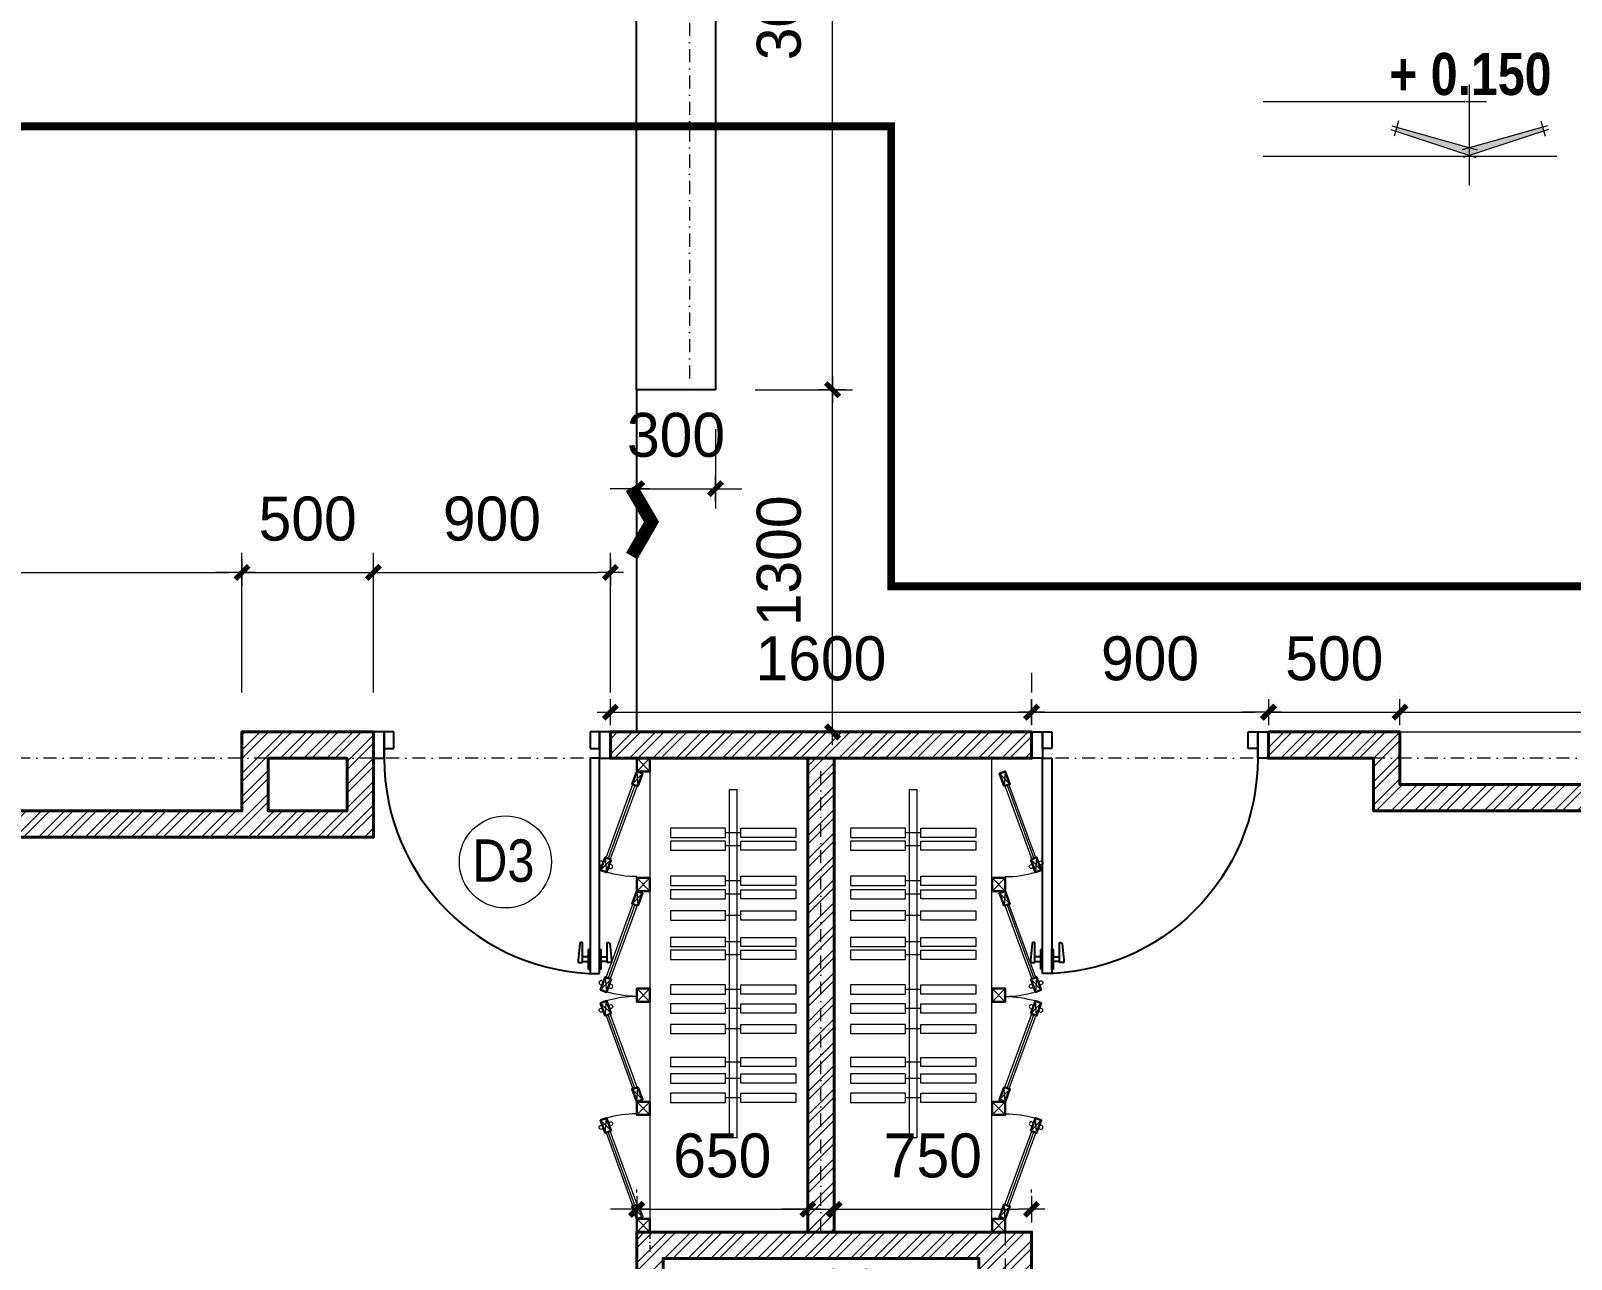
# Model space of a CAD drawing. Header units: millimetres. Extents: x 615730 to 2792744, y 139412 to 597571.
# Drawn here: x 1270841 to 1276692, y 291909 to 296575 of the extents above; entities that cross this region are included whole.
import ezdxf

# ---------------------------------------------------------------- set-up
doc = ezdxf.new("R2010")
doc.units = ezdxf.units.MM
doc.header["$MEASUREMENT"] = 0
doc.header["$PDMODE"] = 34
doc.linetypes.add('DASHDOT', pattern=[1, 0.5, -0.25, 0, -0.25])
doc.linetypes.add('HIDDEN2', pattern=[0.1875, 0.125, -0.0625])
doc.layers.get('0').update_dxf_attribs({"lineweight": 5})
for name, color, linetype, lineweight in [('AN_0.20', 2, 'Continuous', 20), ('HATCH', 42, 'Continuous', 5), ('Ncua', 121, 'Continuous', 18), ('net cat.', 1, 'Continuous', 35), ('NETNGOAITUONG', 1, 'Continuous', 40), ('NTHAY1', 61, 'Continuous', 25), ('TIM TRUC', 149, 'DASHDOT', 9), ('VATDUNG', 33, 'Continuous', 13), ('VLIEU', 250, 'Continuous', 9)]:
    doc.layers.add(name, color=color, linetype=linetype, lineweight=lineweight)
for name, color, linetype in [('AN_TEXT', 254, 'Continuous'), ('DOORS', 1, 'Continuous'), ('SWING', 7, 'Continuous'), ('VL', 155, 'Continuous')]:
    doc.layers.add(name, color=color, linetype=linetype)
doc.styles.add('romans', font='romans.shx', dxfattribs={"height": 240})
doc.styles.get("Standard").update_dxf_attribs({"font": ''})
doc.styles.add('VNI-AVO', font='vni-roms.shx')
doc.styles.get('Standard').set_extended_font_data('VNI-Avo')
doc.dimstyles.new('1-50b', dxfattribs={"dimtxt": 167, "dimasz": 50, "dimexe": 75, "dimexo": 150, "dimgap": 120, "dimtad": 1, "dimdec": 0, "dimzin": 12, "dimtxsty": 'VNI-AVO', "dimblk": ']', "dimcen": 0, "dimdle": 50, "dimclrd": 252, "dimclre": 252, "dimclrt": 2, "dimadec": 0, "dimazin": 0, "dimtfac": 1, "dimtdec": 0, "dimtix": 1, "dimtmove": 2, "dimatfit": 0, "dimldrblk": 'OPEN90', "dimfxl": 1, "dimlwd": -1, "dimlwe": -1, "dimarcsym": 0})
pattern_1 = [(45, (600767.42, 0), (-44.194174, 44.194174), []), (45, (600767.42, 31.25), (-44.194174, 44.194174), [])]

# ---------------------------------------------------------------- blocks, each defined once
blk = doc.blocks.new('08PDRR02')
at = {"color": 0, "linetype": 'ByBlock'}
for p, q in [((1, 0), (0, 0)), ((0, 0), (0, -1)), ((1, -1), (1, 0)), ((0, -1), (1, -1))]:
    blk.add_line(p, q, dxfattribs=at)
blk = doc.blocks.new('08PDNB02')
at = {"color": 0, "linetype": 'ByBlock'}
for p, q in [((1.25, -0.55), (1.25, 2.75)), ((1.25, 2.75), (1.54, 2.75)), ((1.54, 2.75), (1.69, 2.59)), ((1.69, 2.59), (1.95, -0.13)), ((0, -1.62), (0, 1.62)), ((0, 1.62), (0.25, 1.62)), ((0.25, -1.62), (0.25, 1.62)), ((0.25, 0.38), (1.25, 0.38)), ((0.25, -1.62), (0, -1.62)), ((1.25, -0.38), (0.25, -0.38)), ((1.95, -0.55), (1.25, -0.55)), ((1.95, -0.13), (1.95, -0.55))]:
    blk.add_line(p, q, dxfattribs=at)
blk = doc.blocks.new('*U45')
at = {"layer": 'DOORS', "color": 0, "linetype": 'Continuous', "ltscale": 200}
for p, q in [((0, 15), (0, 55)), ((900, 15), (900, 55)), ((0, -25), (0, -55)), ((900, -25), (900, -55))]:
    blk.add_line(p, q, dxfattribs=at)
at = {"layer": 'SWING', "color": 1, "linetype": 'Continuous', "ltscale": 200}
blk.add_arc((0, 55), 900, 0, 90, dxfattribs=at)
at = {"layer": 'DOORS', "color": 8, "linetype": 'Continuous', "ltscale": 200, "xscale": 25.4, "yscale": 25.4, "zscale": 25.4, "rotation": 180}
blk.add_blockref('08PDNB02', (0, 895), dxfattribs=at)
at = {"layer": 'DOORS', "color": 0, "linetype": 'Continuous', "ltscale": 200, "xscale": 900, "yscale": 39.99999999999999, "rotation": 90}
blk.add_blockref('08PDRR02', (0, 55), dxfattribs=at)
at = {"layer": 'DOORS', "color": 8, "linetype": 'Continuous', "ltscale": 200, "xscale": 25.4, "yscale": -25.4, "zscale": 25.4}
blk.add_blockref('08PDNB02', (40, 895), dxfattribs=at)
at = {"layer": 'DOORS', "color": 0, "linetype": 'Continuous', "ltscale": 200, "xscale": 45, "yscale": 110}
for p in [(-45, 55), (900, 55)]:
    blk.add_blockref('08PDRR02', p, dxfattribs=at)
at = {"layer": 'DOORS', "color": 1, "linetype": 'Continuous', "ltscale": 200, "xscale": 39.99999999999999, "yscale": 69.99999999999999}
for p in [(0, 15), (860, 15)]:
    blk.add_blockref('08PDRR02', p, dxfattribs=at)
blk = doc.blocks.new('CAO DO')
h = blk.add_hatch(color=256)
h.paths.add_polyline_path([(-240238.1, 272731.1), (-240241.8, 272717.8), (-239987.5, 272634.7), (-239987.5, 272661.1)])
h.paths.add_polyline_path([(-239733.2, 272717.8), (-239736.9, 272731.1), (-239987.5, 272661.1), (-239987.5, 272634.7)])
for p, q in [((-239987.5, 272531), (-239987.5, 272877.7)), ((-240045.9, 272818.5), (-239278.4, 272818.5)), ((-240231.8, 272753.4), (-240246.6, 272700.5)), ((-239743.2, 272753.4), (-239728.4, 272700.5)), ((-240258.3, 272723.2), (-239965.8, 272627.6)), ((-240255, 272735.8), (-239961.6, 272653.9)), ((-239720, 272735.8), (-240013.4, 272653.9)), ((-239716.7, 272723.2), (-240009.2, 272627.6)), ((-239987.5, 272603.5), (-239987.5, 272667.6)), ((-240287.5, 272631), (-239278.4, 272631))]:
    blk.add_line(p, q)
blk = doc.blocks.new('A$C2E0F34A2')
at = {"color": 126, "lineweight": 9}
for p, q in [((0, 0), (50, 50)), ((50, 0), (0, 50))]:
    blk.add_line(p, q, dxfattribs=at)
at = {"lineweight": 30}
blk.add_lwpolyline([(50, 50), (0, 50), (0, 0), (50, 0)], close=True, dxfattribs=at)
blk = doc.blocks.new('A$C53DA2F3A')
at = {"color": 126, "lineweight": 9}
for p, q in [((91, 51), (579, 229)), ((572, 248), (671, 240)), ((586, 209), (656, 279)), ((0, 39), (98, 31)), ((14, 0), (84, 70))]:
    blk.add_line(p, q, dxfattribs=at)
blk.add_lwpolyline([(96, 37), (584, 215), (574, 242), (86, 64)], close=True)
at = {"lineweight": 30}
for points in [[(586, 209), (671, 240), (656, 279), (572, 248)], [(98, 31), (14, 0), (0, 39), (84, 70)]]:
    blk.add_lwpolyline(points, close=True, dxfattribs=at)
for centre in [(609, 276), (633, 212)]:
    blk.add_circle(centre, 13.3)
at = {"color": 126, "lineweight": 9}
blk.add_arc((-10, 37), 710, 0.1773, 16.5715, dxfattribs=at)
blk = doc.blocks.new(']')
for p, q in [((1, 0), (-1, 0)), ((0, 1), (0, -1))]:
    blk.add_line(p, q)
at = {"color": 9, "const_width": 0.4}
blk.add_lwpolyline([(-0.51, -0.51), (0.51, 0.51)], dxfattribs=at)
blk = doc.blocks.new('*D2213')
at = {"layer": 'DEFPOINTS', "color": 0, "ltscale": 10, "transparency": 16777216}
for p in [(1273142, 295211.1), (1273442, 295211.1), (1273442, 294835.3)]:
    blk.add_point(p, dxfattribs=at)
at = {"layer": 'VLIEU', "color": 252, "ltscale": 10, "transparency": 16777216}
for p, q in [((1273142, 295061.1), (1273142, 294760.3)), ((1273442, 295061.1), (1273442, 294760.3)), ((1273092, 294835.3), (1273042, 294835.3)), ((1273142, 294835.3), (1273442, 294835.3)), ((1273492, 294835.3), (1273542, 294835.3))]:
    blk.add_line(p, q, dxfattribs=at)
at = {"layer": 'VLIEU', "color": 252, "ltscale": 10, "transparency": 16777216, "xscale": 50, "yscale": 50, "zscale": 50}
blk.add_blockref(']', (1273142, 294835.3), dxfattribs=at)
at = {"layer": 'VLIEU', "color": 252, "ltscale": 10, "transparency": 16777216, "xscale": 50, "yscale": 50, "zscale": 50, "rotation": 180}
blk.add_blockref(']', (1273442, 294835.3), dxfattribs=at)
at = {"layer": 'VLIEU', "color": 2, "ltscale": 10, "transparency": 16777216, "insert": (1273292, 295038.8), "char_height": 167, "attachment_point": 5, "style": 'VNI-AVO'}
blk.add_mtext('300', dxfattribs=at)
blk = doc.blocks.new('_Open90')
at = {"color": 0, "linetype": 'ByBlock', "lineweight": -2}
for p, q in [((0, 0), (-1, 0)), ((-0.5, 0.5), (0, 0)), ((0, 0), (-0.5, -0.5))]:
    blk.add_line(p, q, dxfattribs=at)
blk = doc.blocks.new('*D2214')
at = {"layer": 'DEFPOINTS', "color": 0, "ltscale": 10, "transparency": 16777216}
for p in [(1273442, 295211.1), (1273886.7, 295211.1), (1273564.2, 293911.6)]:
    blk.add_point(p, dxfattribs=at)
at = {"layer": 'VLIEU', "color": 252, "ltscale": 10, "transparency": 16777216}
for p, q in [((1273592, 295211.1), (1273961.7, 295211.1)), ((1273886.7, 293961.6), (1273886.7, 295161.1)), ((1273714.2, 293911.6), (1273961.7, 293911.6))]:
    blk.add_line(p, q, dxfattribs=at)
at = {"layer": 'VLIEU', "color": 252, "ltscale": 10, "transparency": 16777216, "xscale": 50, "yscale": 50, "zscale": 50}
for p, rotation in [((1273886.7, 295211.1), 90), ((1273886.7, 293911.6), 270)]:
    blk.add_blockref(']', p, dxfattribs=dict(at, rotation=rotation))
at = {"layer": 'VLIEU', "color": 2, "ltscale": 10, "transparency": 16777216, "insert": (1273683.2, 294561.3), "char_height": 167, "attachment_point": 5, "rotation": 90, "style": 'VNI-AVO'}
blk.add_mtext('1300', dxfattribs=at)
blk = doc.blocks.new('*D2215')
at = {"layer": 'DEFPOINTS', "color": 0, "ltscale": 10, "transparency": 16777216}
for p in [(1273442, 298211.6), (1273886.7, 298211.6), (1273442, 295211.1)]:
    blk.add_point(p, dxfattribs=at)
at = {"layer": 'VLIEU', "color": 252, "ltscale": 10, "transparency": 16777216}
for p, q in [((1273592, 298211.6), (1273961.7, 298211.6)), ((1273886.7, 295261.1), (1273886.7, 298161.6)), ((1273592, 295211.1), (1273961.7, 295211.1))]:
    blk.add_line(p, q, dxfattribs=at)
at = {"layer": 'VLIEU', "color": 252, "ltscale": 10, "transparency": 16777216, "xscale": 50, "yscale": 50, "zscale": 50}
for p, rotation in [((1273886.7, 298211.6), 90), ((1273886.7, 295211.1), 270)]:
    blk.add_blockref(']', p, dxfattribs=dict(at, rotation=rotation))
at = {"layer": 'VLIEU', "color": 2, "ltscale": 10, "transparency": 16777216, "insert": (1273683.2, 296711.3), "char_height": 167, "attachment_point": 5, "rotation": 90, "style": 'VNI-AVO'}
blk.add_mtext('3000', dxfattribs=at)
blk = doc.blocks.new('*D2285')
at = {"layer": 'DEFPOINTS', "color": 0, "ltscale": 10, "transparency": 16777216}
for p in [(1273792.5, 292098.2), (1273142.5, 292011.6), (1273792.5, 292011.6)]:
    blk.add_point(p, dxfattribs=at)
at = {"layer": 'VLIEU', "color": 252, "ltscale": 10, "transparency": 16777216}
for p, q in [((1273142.5, 292161.6), (1273142.5, 292173.2)), ((1273792.5, 292161.6), (1273792.5, 292173.2)), ((1273092.5, 292098.2), (1273042.5, 292098.2)), ((1273142.5, 292098.2), (1273792.5, 292098.2)), ((1273842.5, 292098.2), (1273892.5, 292098.2))]:
    blk.add_line(p, q, dxfattribs=at)
at = {"layer": 'VLIEU', "color": 252, "ltscale": 10, "transparency": 16777216, "xscale": 50, "yscale": 50, "zscale": 50}
blk.add_blockref(']', (1273142.5, 292098.2), dxfattribs=at)
at = {"layer": 'VLIEU', "color": 252, "ltscale": 10, "transparency": 16777216, "xscale": 50, "yscale": 50, "zscale": 50, "rotation": 180}
blk.add_blockref(']', (1273792.5, 292098.2), dxfattribs=at)
at = {"layer": 'VLIEU', "color": 2, "ltscale": 10, "transparency": 16777216, "insert": (1273467.5, 292301.7), "char_height": 167, "attachment_point": 5, "style": 'VNI-AVO'}
blk.add_mtext('650', dxfattribs=at)
blk = doc.blocks.new('*D2286')
at = {"layer": 'DEFPOINTS', "color": 0, "ltscale": 10, "transparency": 16777216}
for p in [(1273892.5, 292098.2), (1273792.5, 292011.6), (1273892.5, 292011.6)]:
    blk.add_point(p, dxfattribs=at)
at = {"layer": 'VLIEU', "color": 252, "ltscale": 10, "transparency": 16777216}
for p, q in [((1273792.5, 292161.6), (1273792.5, 292173.2)), ((1273892.5, 292161.6), (1273892.5, 292173.2)), ((1273742.5, 292098.2), (1273692.5, 292098.2)), ((1273792.5, 292098.2), (1273892.5, 292098.2)), ((1273942.5, 292098.2), (1273992.5, 292098.2))]:
    blk.add_line(p, q, dxfattribs=at)
at = {"layer": 'VLIEU', "color": 252, "ltscale": 10, "transparency": 16777216, "xscale": 50, "yscale": 50, "zscale": 50}
blk.add_blockref(']', (1273792.5, 292098.2), dxfattribs=at)
at = {"layer": 'VLIEU', "color": 252, "ltscale": 10, "transparency": 16777216, "xscale": 50, "yscale": 50, "zscale": 50, "rotation": 180}
blk.add_blockref(']', (1273892.5, 292098.2), dxfattribs=at)
at = {"layer": 'VLIEU', "color": 2, "ltscale": 10, "transparency": 16777216, "insert": (1273889.7, 291785.3), "char_height": 167, "attachment_point": 5, "style": 'VNI-AVO'}
blk.add_mtext('100', dxfattribs=at)
blk = doc.blocks.new('*D2287')
at = {"layer": 'DEFPOINTS', "color": 0, "ltscale": 10, "transparency": 16777216}
for p in [(1274642.5, 292098.2), (1273892.5, 292011.6), (1274642.5, 292011.6)]:
    blk.add_point(p, dxfattribs=at)
at = {"layer": 'VLIEU', "color": 252, "ltscale": 10, "transparency": 16777216}
for p, q in [((1273892.5, 292161.6), (1273892.5, 292173.2)), ((1274642.5, 292161.6), (1274642.5, 292173.2)), ((1273942.5, 292098.2), (1274592.5, 292098.2))]:
    blk.add_line(p, q, dxfattribs=at)
at = {"layer": 'VLIEU', "color": 252, "ltscale": 10, "transparency": 16777216, "xscale": 50, "yscale": 50, "zscale": 50, "rotation": 180}
blk.add_blockref(']', (1273892.5, 292098.2), dxfattribs=at)
at = {"layer": 'VLIEU', "color": 252, "ltscale": 10, "transparency": 16777216, "xscale": 50, "yscale": 50, "zscale": 50}
blk.add_blockref(']', (1274642.5, 292098.2), dxfattribs=at)
at = {"layer": 'VLIEU', "color": 2, "ltscale": 10, "transparency": 16777216, "insert": (1274267.5, 292301.7), "char_height": 167, "attachment_point": 5, "style": 'VNI-AVO'}
blk.add_mtext('750', dxfattribs=at)
blk = doc.blocks.new('*D2222')
at = {"layer": 'DEFPOINTS', "color": 0, "ltscale": 10, "transparency": 16777216}
for p in [(1271643, 294517.2), (1269342.5, 293911.6), (1271643, 293911.6)]:
    blk.add_point(p, dxfattribs=at)
at = {"layer": 'VLIEU', "color": 252, "ltscale": 10, "transparency": 16777216}
for p, q in [((1269342.5, 294061.6), (1269342.5, 294592.2)), ((1271643, 294061.6), (1271643, 294592.2)), ((1269392.5, 294517.2), (1271593, 294517.2))]:
    blk.add_line(p, q, dxfattribs=at)
at = {"layer": 'VLIEU', "color": 252, "ltscale": 10, "transparency": 16777216, "xscale": 50, "yscale": 50, "zscale": 50, "rotation": 180}
blk.add_blockref(']', (1269342.5, 294517.2), dxfattribs=at)
at = {"layer": 'VLIEU', "color": 252, "ltscale": 10, "transparency": 16777216, "xscale": 50, "yscale": 50, "zscale": 50}
blk.add_blockref(']', (1271643, 294517.2), dxfattribs=at)
at = {"layer": 'VLIEU', "color": 2, "ltscale": 10, "transparency": 16777216, "insert": (1270492.8, 294720.7), "char_height": 167, "attachment_point": 5, "style": 'VNI-AVO'}
blk.add_mtext('2300', dxfattribs=at)
blk = doc.blocks.new('*D2223')
at = {"layer": 'DEFPOINTS', "color": 0, "ltscale": 10, "transparency": 16777216}
for p in [(1272142.5, 294517.2), (1271643, 293911.6), (1272142.5, 293911.6)]:
    blk.add_point(p, dxfattribs=at)
at = {"layer": 'VLIEU', "color": 252, "ltscale": 10, "transparency": 16777216}
for p, q in [((1271643, 294061.6), (1271643, 294592.2)), ((1272142.5, 294061.6), (1272142.5, 294592.2)), ((1271593, 294517.2), (1271543, 294517.2)), ((1271643, 294517.2), (1272142.5, 294517.2)), ((1272192.5, 294517.2), (1272242.5, 294517.2))]:
    blk.add_line(p, q, dxfattribs=at)
at = {"layer": 'VLIEU', "color": 252, "ltscale": 10, "transparency": 16777216, "xscale": 50, "yscale": 50, "zscale": 50}
blk.add_blockref(']', (1271643, 294517.2), dxfattribs=at)
at = {"layer": 'VLIEU', "color": 252, "ltscale": 10, "transparency": 16777216, "xscale": 50, "yscale": 50, "zscale": 50, "rotation": 180}
blk.add_blockref(']', (1272142.5, 294517.2), dxfattribs=at)
at = {"layer": 'VLIEU', "color": 2, "ltscale": 10, "transparency": 16777216, "insert": (1271892.8, 294720.7), "char_height": 167, "attachment_point": 5, "style": 'VNI-AVO'}
blk.add_mtext('500', dxfattribs=at)
blk = doc.blocks.new('*D2224')
at = {"layer": 'DEFPOINTS', "color": 0, "ltscale": 10, "transparency": 16777216}
for p in [(1273042.5, 294517.2), (1272142.5, 293911.6), (1273042.5, 293911.6)]:
    blk.add_point(p, dxfattribs=at)
at = {"layer": 'VLIEU', "color": 252, "ltscale": 10, "transparency": 16777216}
for p, q in [((1272142.5, 294061.6), (1272142.5, 294592.2)), ((1273042.5, 294061.6), (1273042.5, 294592.2)), ((1272192.5, 294517.2), (1272992.5, 294517.2))]:
    blk.add_line(p, q, dxfattribs=at)
at = {"layer": 'VLIEU', "color": 252, "ltscale": 10, "transparency": 16777216, "xscale": 50, "yscale": 50, "zscale": 50, "rotation": 180}
blk.add_blockref(']', (1272142.5, 294517.2), dxfattribs=at)
at = {"layer": 'VLIEU', "color": 252, "ltscale": 10, "transparency": 16777216, "xscale": 50, "yscale": 50, "zscale": 50}
blk.add_blockref(']', (1273042.5, 294517.2), dxfattribs=at)
at = {"layer": 'VLIEU', "color": 2, "ltscale": 10, "transparency": 16777216, "insert": (1272592.5, 294720.7), "char_height": 167, "attachment_point": 5, "style": 'VNI-AVO'}
blk.add_mtext('900', dxfattribs=at)
blk = doc.blocks.new('*D2225')
at = {"layer": 'DEFPOINTS', "color": 0, "ltscale": 10, "transparency": 16777216}
for p in [(1274642.5, 293986.6), (1274642.5, 293986.6), (1273042.5, 293911.6)]:
    blk.add_point(p, dxfattribs=at)
at = {"layer": 'VLIEU', "color": 252, "ltscale": 10, "transparency": 16777216}
for p, q in [((1274642.5, 294136.6), (1274642.5, 294061.6)), ((1273092.5, 293986.6), (1274592.5, 293986.6))]:
    blk.add_line(p, q, dxfattribs=at)
at = {"layer": 'VLIEU', "color": 252, "ltscale": 10, "transparency": 16777216, "xscale": 50, "yscale": 50, "zscale": 50, "rotation": 180}
blk.add_blockref(']', (1273042.5, 293986.6), dxfattribs=at)
at = {"layer": 'VLIEU', "color": 252, "ltscale": 10, "transparency": 16777216, "xscale": 50, "yscale": 50, "zscale": 50}
blk.add_blockref(']', (1274642.5, 293986.6), dxfattribs=at)
at = {"layer": 'VLIEU', "color": 2, "ltscale": 10, "transparency": 16777216, "insert": (1273842.5, 294190.1), "char_height": 167, "attachment_point": 5, "style": 'VNI-AVO'}
blk.add_mtext('1600', dxfattribs=at)
blk = doc.blocks.new('*D2226')
at = {"layer": 'DEFPOINTS', "color": 0, "ltscale": 10, "transparency": 16777216}
for p in [(1274642.5, 293986.6), (1275542.5, 293986.6), (1275542.5, 293911.6)]:
    blk.add_point(p, dxfattribs=at)
at = {"layer": 'VLIEU', "color": 252, "ltscale": 10, "transparency": 16777216}
for p, q in [((1274642.5, 294136.6), (1274642.5, 294061.6)), ((1275542.5, 294061.6), (1275542.5, 294061.6)), ((1274692.5, 293986.6), (1275492.5, 293986.6))]:
    blk.add_line(p, q, dxfattribs=at)
at = {"layer": 'VLIEU', "color": 252, "ltscale": 10, "transparency": 16777216, "xscale": 50, "yscale": 50, "zscale": 50, "rotation": 180}
blk.add_blockref(']', (1274642.5, 293986.6), dxfattribs=at)
at = {"layer": 'VLIEU', "color": 252, "ltscale": 10, "transparency": 16777216, "xscale": 50, "yscale": 50, "zscale": 50}
blk.add_blockref(']', (1275542.5, 293986.6), dxfattribs=at)
at = {"layer": 'VLIEU', "color": 2, "ltscale": 10, "transparency": 16777216, "insert": (1275092.5, 294190.1), "char_height": 167, "attachment_point": 5, "style": 'VNI-AVO'}
blk.add_mtext('900', dxfattribs=at)
blk = doc.blocks.new('*D2227')
at = {"layer": 'DEFPOINTS', "color": 0, "ltscale": 10, "transparency": 16777216}
for p in [(1276042, 293986.6), (1275542.5, 293911.6), (1276042, 293911.6)]:
    blk.add_point(p, dxfattribs=at)
at = {"layer": 'VLIEU', "color": 252, "ltscale": 10, "transparency": 16777216}
for p, q in [((1275542.5, 294061.6), (1275542.5, 294061.6)), ((1276042, 294061.6), (1276042, 294061.6)), ((1275492.5, 293986.6), (1275442.5, 293986.6)), ((1275542.5, 293986.6), (1276042, 293986.6)), ((1276092, 293986.6), (1276142, 293986.6))]:
    blk.add_line(p, q, dxfattribs=at)
at = {"layer": 'VLIEU', "color": 252, "ltscale": 10, "transparency": 16777216, "xscale": 50, "yscale": 50, "zscale": 50}
blk.add_blockref(']', (1275542.5, 293986.6), dxfattribs=at)
at = {"layer": 'VLIEU', "color": 252, "ltscale": 10, "transparency": 16777216, "xscale": 50, "yscale": 50, "zscale": 50, "rotation": 180}
blk.add_blockref(']', (1276042, 293986.6), dxfattribs=at)
at = {"layer": 'VLIEU', "color": 2, "ltscale": 10, "transparency": 16777216, "insert": (1275792.3, 294190.1), "char_height": 167, "attachment_point": 5, "style": 'VNI-AVO'}
blk.add_mtext('500', dxfattribs=at)
blk = doc.blocks.new('*D2228')
at = {"layer": 'DEFPOINTS', "color": 0, "ltscale": 10, "transparency": 16777216}
for p in [(1278242.5, 293986.6), (1276042, 293911.6), (1278242.5, 293911.6)]:
    blk.add_point(p, dxfattribs=at)
at = {"layer": 'VLIEU', "color": 252, "ltscale": 10, "transparency": 16777216}
for p, q in [((1276042, 294061.6), (1276042, 294061.6)), ((1278242.5, 294061.6), (1278242.5, 294061.6)), ((1276092, 293986.6), (1278192.5, 293986.6))]:
    blk.add_line(p, q, dxfattribs=at)
at = {"layer": 'VLIEU', "color": 252, "ltscale": 10, "transparency": 16777216, "xscale": 50, "yscale": 50, "zscale": 50, "rotation": 180}
blk.add_blockref(']', (1276042, 293986.6), dxfattribs=at)
at = {"layer": 'VLIEU', "color": 252, "ltscale": 10, "transparency": 16777216, "xscale": 50, "yscale": 50, "zscale": 50}
blk.add_blockref(']', (1278242.5, 293986.6), dxfattribs=at)
at = {"layer": 'VLIEU', "color": 2, "ltscale": 10, "transparency": 16777216, "insert": (1277142.3, 294190.1), "char_height": 167, "attachment_point": 5, "style": 'VNI-AVO'}
blk.add_mtext('2200', dxfattribs=at)

msp = doc.modelspace()

# ---------------------------------------------------------------- hatches: boundary and pattern name
at = {"layer": 'VLIEU', "ltscale": 10}
h = msp.add_hatch(dxfattribs=at)
h.set_pattern_fill('STEEL', color=256, scale=500, style=0)
h.set_pattern_definition(pattern_1)
h.paths.add_polyline_path([(1267342.3, 294830.2), (1267142.3, 294830.2), (1267142.3, 294311.6), (1267342.3, 294311.6)])
h.paths.add_polyline_path([(1267342.3, 294111.6), (1267142.3, 294111.6), (1267142.3, 293711.6), (1267542.3, 293711.6), (1267542.3, 293811.6), (1267542.3, 293911.6), (1267342.3, 293911.6)])
h.paths.add_polyline_path([(1269342.5, 293911.6), (1268442.5, 293911.6), (1268442.5, 293711.6), (1269242.5, 293711.6), (1269242.5, 291111.6), (1267642.5, 291111.6), (1267642.5, 291011.6), (1267142.5, 291011.6), (1267142.5, 291111.6), (1266742.5, 291111.6), (1266742.5, 291011.6), (1266242.5, 291011.6), (1266242.5, 291111.6), (1265842.5, 291111.6), (1265842.5, 291486.6), (1265642.5, 291486.6), (1265642.5, 290811.6), (1266242.5, 290811.6), (1266242.5, 290911.6), (1266742.5, 290911.6), (1266742.5, 290811.6), (1267142.5, 290811.6), (1267142.5, 290911.6), (1267642.5, 290911.6), (1267642.5, 290811.6), (1268042.5, 290811.6), (1268042.5, 290911.6), (1268542.5, 290911.6), (1268542.5, 290811.6), (1269142.5, 290811.6), (1269142.5, 290711.6), (1269342.5, 290711.6), (1269342.5, 293511.6), (1272142.5, 293511.6), (1272142.5, 293911.6), (1271643, 293911.6), (1271643, 293611.6), (1269342.5, 293611.6)])
h.paths.add_polyline_path([(1271743, 293811.6), (1272042.5, 293811.6), (1272042.5, 293611.6), (1271743, 293611.6)], flags=16)
h = msp.add_hatch(dxfattribs=at)
h.set_pattern_fill('STEEL', color=256, scale=500, style=0)
h.set_pattern_definition(pattern_1)
h.paths.add_polyline_path([(1273892.5, 293811.6), (1273792.5, 293811.6), (1273792.5, 292011.6), (1273892.5, 292011.6)])
h.paths.add_polyline_path([(1274642.5, 293911.6), (1273042.5, 293911.6), (1273042.5, 293811.6), (1274442.5, 293811.6), (1274542.5, 293811.6), (1274642.5, 293811.6)])
h = msp.add_hatch(dxfattribs=at)
h.set_pattern_fill('STEEL', color=256, scale=500, style=0)
h.set_pattern_definition(pattern_1)
h.paths.add_polyline_path([(1278642.5, 293811.6), (1278742.5, 293811.6), (1278742.5, 293911.6), (1278242.5, 293911.6), (1278242.5, 293711.5), (1276042, 293711.5), (1276042, 293911.6), (1275542.5, 293911.6), (1275542.5, 293811.6), (1275942, 293811.6), (1275942, 293611.5), (1278642.5, 293611.5)])
h = msp.add_hatch(dxfattribs=at)
h.set_pattern_fill('STEEL', color=256, scale=500, style=0)
h.set_pattern_definition(pattern_1)
h.paths.add_polyline_path([(1273242.5, 291911.6), (1274442.5, 291911.6), (1274442.5, 291762.9, -0.000071), (1274442.5, 291762.9), (1274442.5, 291353.3), (1274442.5, 291110.4), (1274642.5, 291110.4), (1274642.5, 292011.6), (1273142.5, 292011.6), (1273142.5, 290791.6), (1273242.5, 290791.6)])
h.paths.add_polyline_path([(1274642.5, 290910.4), (1274542.4, 290910.4), (1274542.4, 290588.3, -0.071668), (1274543.4, 290581.3, -0.071598), (1274542.4, 290574.2), (1274542.4, 290438.3, -0.070921), (1274543.4, 290431.3, -0.070851), (1274542.4, 290424.3), (1274542.5, 290288.2, -0.070166), (1274543.4, 290281.3, -0.070096), (1274542.5, 290274.4), (1274542.5, 289911.6), (1274642.5, 289911.6), (1274642.5, 289911.6)])

# ---------------------------------------------------------------- linework, layer by layer
at = {"layer": 'AN_0.20', "color": 3}
msp.add_circle((1272643.9, 293417.9), 175, dxfattribs=at)
at = {"layer": 'HATCH'}
msp.add_line((1276042, 293911.6), (1278242.5, 293911.6), dxfattribs=at)
at = {"layer": 'HATCH', "color": 9}
msp.add_lwpolyline([(1273123.7, 294579.4, 50, 50, 0), (1273198.7, 294709.3, 50, 50, 0), (1273122.7, 294839.2, 50, 50, 0), (1273198.7, 294709.3, 0, 0, 0), (1273049.2, 294709.3, 0, 0, 0)], format="xyseb", dxfattribs=at)
at = {"layer": 'net cat.', "color": 6, "linetype": 'HIDDEN2', "ltscale": 5000}
msp.add_line((1274109.2, 294464.4), (1287781, 294464.4), dxfattribs=at)
at = {"layer": 'net cat.', "color": 6, "linetype": 'HIDDEN2', "ltscale": 5000, "const_width": 30}
msp.add_lwpolyline([(1261947.1, 296211.6), (1274109.2, 296211.6), (1274109.2, 294464.4), (1287781, 294464.4)], dxfattribs=at)
at = {"layer": 'NETNGOAITUONG'}
for p, q in [((1273792.5, 292011.6), (1273792.5, 293811.6)), ((1273892.5, 292011.6), (1273892.5, 293811.6))]:
    msp.add_line(p, q, dxfattribs=at)
for points in [[(1269342.5, 293511.6), (1272142.5, 293511.6), (1272142.5, 293911.6), (1271643, 293911.6), (1271643, 293611.6), (1269342.5, 293611.6)], [(1273042.5, 293811.6), (1274442.5, 293811.6), (1274442.5, 293811.6), (1274542.5, 293811.6), (1274542.5, 293811.6), (1274642.5, 293811.6), (1274642.5, 293911.6), (1273042.5, 293911.6), (1273042.5, 293811.6), (1273042.5, 293811.6)], [(1274642.5, 289911.6), (1274642.5, 289911.6), (1274642.5, 289911.6), (1274642.5, 292011.6), (1273142.5, 292011.6), (1273142.5, 290791.6), (1273242.5, 290791.6), (1273242.5, 291911.6), (1274442.5, 291911.6), (1274442.5, 290910.4)]]:
    msp.add_lwpolyline(points, dxfattribs=at)
for points in [[(1278642.5, 293611.5), (1278642.5, 293811.6), (1278742.5, 293811.6), (1278742.5, 293911.6), (1278242.5, 293911.6), (1278242.5, 293711.5), (1276042, 293711.5), (1276042, 293911.6), (1275542.5, 293911.6), (1275542.5, 293811.6), (1275942, 293811.6), (1275942, 293611.5), (1278642.5, 293611.5)], [(1271743, 293811.6), (1272042.5, 293811.6), (1272042.5, 293611.6), (1271743, 293611.6)]]:
    msp.add_lwpolyline(points, close=True, dxfattribs=at)
at = {"layer": 'TIM TRUC', "ltscale": 100}
for p, q in [((1273343, 302511.1), (1273343, 295211.1)), ((1274442.5, 293811.6), (1264882.5, 293811.6)), ((1273842.5, 292011.6), (1273842.5, 293811.6)), ((1287296.5, 293811.6), (1274542.5, 293811.6)), ((1274542, 292011.6), (1274542.6, 287814.8))]:
    msp.add_line(p, q, dxfattribs=at)
at = {"layer": 'TIM TRUC', "ltscale": 50}
msp.add_line((1273192.5, 292011.6), (1273192.5, 291911.6), dxfattribs=at)
at = {"layer": 'VATDUNG'}
for points in [[(1273493.7, 293691.4), (1273493.7, 292371.2), (1273523.7, 292371.2), (1273523.7, 293691.4)], [(1274178, 293691.4), (1274178, 292371.2), (1274208, 292371.2), (1274208, 293691.4)], [(1273479.6, 293511), (1273479.6, 293545.9), (1273270.4, 293545.9), (1273270.4, 293511)], [(1273746.9, 293545.9), (1273746.9, 293511), (1273537.7, 293511), (1273537.7, 293545.9)], [(1274163.9, 293511), (1274163.9, 293545.9), (1273954.7, 293545.9), (1273954.7, 293511)], [(1274431.2, 293545.9), (1274431.2, 293511), (1274222, 293511), (1274222, 293545.9)], [(1273479.6, 293461.8), (1273479.6, 293496.7), (1273270.4, 293496.7), (1273270.4, 293461.8)], [(1273746.9, 293496.7), (1273746.9, 293461.8), (1273537.7, 293461.8), (1273537.7, 293496.7)], [(1274163.9, 293461.8), (1274163.9, 293496.7), (1273954.7, 293496.7), (1273954.7, 293461.8)], [(1274431.2, 293496.7), (1274431.2, 293461.8), (1274222, 293461.8), (1274222, 293496.7)], [(1273479.6, 293328.7), (1273479.6, 293363.6), (1273270.4, 293363.6), (1273270.4, 293328.7)], [(1273746.9, 293363.6), (1273746.9, 293328.7), (1273537.7, 293328.7), (1273537.7, 293363.6)], [(1274163.9, 293328.7), (1274163.9, 293363.6), (1273954.7, 293363.6), (1273954.7, 293328.7)], [(1274431.2, 293363.6), (1274431.2, 293328.7), (1274222, 293328.7), (1274222, 293363.6)], [(1273479.6, 293277.3), (1273479.6, 293312.2), (1273270.4, 293312.2), (1273270.4, 293277.3)], [(1273746.9, 293312.2), (1273746.9, 293277.3), (1273537.7, 293277.3), (1273537.7, 293312.2)], [(1274163.9, 293277.3), (1274163.9, 293312.2), (1273954.7, 293312.2), (1273954.7, 293277.3)], [(1274431.2, 293312.2), (1274431.2, 293277.3), (1274222, 293277.3), (1274222, 293312.2)], [(1273479.6, 293196.9), (1273479.6, 293231.8), (1273270.4, 293231.8), (1273270.4, 293196.9)], [(1273746.9, 293231.8), (1273746.9, 293196.9), (1273537.7, 293196.9), (1273537.7, 293231.8)], [(1274163.9, 293196.9), (1274163.9, 293231.8), (1273954.7, 293231.8), (1273954.7, 293196.9)], [(1274431.2, 293231.8), (1274431.2, 293196.9), (1274222, 293196.9), (1274222, 293231.8)], [(1273479.6, 293096.4), (1273479.6, 293131.2), (1273270.4, 293131.2), (1273270.4, 293096.4)], [(1273746.9, 293131.2), (1273746.9, 293096.4), (1273537.7, 293096.4), (1273537.7, 293131.2)], [(1274163.9, 293096.4), (1274163.9, 293131.2), (1273954.7, 293131.2), (1273954.7, 293096.4)], [(1274431.2, 293131.2), (1274431.2, 293096.4), (1274222, 293096.4), (1274222, 293131.2)], [(1273479.6, 293047.2), (1273479.6, 293082.1), (1273270.4, 293082.1), (1273270.4, 293047.2)], [(1273746.9, 293082.1), (1273746.9, 293047.2), (1273537.7, 293047.2), (1273537.7, 293082.1)], [(1274163.9, 293047.2), (1274163.9, 293082.1), (1273954.7, 293082.1), (1273954.7, 293047.2)], [(1274431.2, 293082.1), (1274431.2, 293047.2), (1274222, 293047.2), (1274222, 293082.1)], [(1273479.6, 292915.4), (1273479.6, 292950.3), (1273270.4, 292950.3), (1273270.4, 292915.4)], [(1273746.9, 292950.3), (1273746.9, 292915.4), (1273537.7, 292915.4), (1273537.7, 292950.3)], [(1274163.9, 292915.4), (1274163.9, 292950.3), (1273954.7, 292950.3), (1273954.7, 292915.4)], [(1274431.2, 292950.3), (1274431.2, 292915.4), (1274222, 292915.4), (1274222, 292950.3)], [(1273479.6, 292843.9), (1273479.6, 292878.8), (1273270.4, 292878.8), (1273270.4, 292843.9)], [(1273746.9, 292878.8), (1273746.9, 292843.9), (1273537.7, 292843.9), (1273537.7, 292878.8)], [(1274163.9, 292843.9), (1274163.9, 292878.8), (1273954.7, 292878.8), (1273954.7, 292843.9)], [(1274431.2, 292878.8), (1274431.2, 292843.9), (1274222, 292843.9), (1274222, 292878.8)], [(1273479.6, 292765.7), (1273479.6, 292800.6), (1273270.4, 292800.6), (1273270.4, 292765.7)], [(1273746.9, 292800.6), (1273746.9, 292765.7), (1273537.7, 292765.7), (1273537.7, 292800.6)], [(1274163.9, 292765.7), (1274163.9, 292800.6), (1273954.7, 292800.6), (1273954.7, 292765.7)], [(1274431.2, 292800.6), (1274431.2, 292765.7), (1274222, 292765.7), (1274222, 292800.6)], [(1273479.6, 292640.2), (1273479.6, 292675.1), (1273270.4, 292675.1), (1273270.4, 292640.2)], [(1273746.9, 292675.1), (1273746.9, 292640.2), (1273537.7, 292640.2), (1273537.7, 292675.1)], [(1274163.9, 292640.2), (1274163.9, 292675.1), (1273954.7, 292675.1), (1273954.7, 292640.2)], [(1274431.2, 292675.1), (1274431.2, 292640.2), (1274222, 292640.2), (1274222, 292675.1)], [(1273479.6, 292577.6), (1273479.6, 292612.5), (1273270.4, 292612.5), (1273270.4, 292577.6)], [(1273746.9, 292612.5), (1273746.9, 292577.6), (1273537.7, 292577.6), (1273537.7, 292612.5)], [(1274163.9, 292577.6), (1274163.9, 292612.5), (1273954.7, 292612.5), (1273954.7, 292577.6)], [(1274431.2, 292612.5), (1274431.2, 292577.6), (1274222, 292577.6), (1274222, 292612.5)], [(1273479.6, 292503.9), (1273479.6, 292538.8), (1273270.4, 292538.8), (1273270.4, 292503.9)], [(1273746.9, 292538.8), (1273746.9, 292503.9), (1273537.7, 292503.9), (1273537.7, 292538.8)], [(1274163.9, 292503.9), (1274163.9, 292538.8), (1273954.7, 292538.8), (1273954.7, 292503.9)], [(1274431.2, 292538.8), (1274431.2, 292503.9), (1274222, 292503.9), (1274222, 292538.8)]]:
    msp.add_lwpolyline(points, close=True, dxfattribs=at)
for points in [[(1273537.7, 293528.4), (1273479.6, 293528.4)], [(1274222, 293528.4), (1274163.9, 293528.4)], [(1273537.7, 293479.3), (1273479.6, 293479.3)], [(1274222, 293479.3), (1274163.9, 293479.3)], [(1273537.7, 293346.1), (1273479.6, 293346.1)], [(1274222, 293346.1), (1274163.9, 293346.1)], [(1273537.7, 293294.7), (1273479.6, 293294.7)], [(1274222, 293294.7), (1274163.9, 293294.7)], [(1273537.7, 293214.3), (1273479.6, 293214.3)], [(1274222, 293214.3), (1274163.9, 293214.3)], [(1273537.7, 293113.8), (1273479.6, 293113.8)], [(1274222, 293113.8), (1274163.9, 293113.8)], [(1273537.7, 293064.7), (1273479.6, 293064.7)], [(1274222, 293064.7), (1274163.9, 293064.7)], [(1273537.7, 292932.9), (1273479.6, 292932.9)], [(1274222, 292932.9), (1274163.9, 292932.9)], [(1273537.7, 292861.4), (1273479.6, 292861.4)], [(1274222, 292861.4), (1274163.9, 292861.4)], [(1273537.7, 292783.2), (1273479.6, 292783.2)], [(1274222, 292783.2), (1274163.9, 292783.2)], [(1273537.7, 292657.6), (1273479.6, 292657.6)], [(1274222, 292657.6), (1274163.9, 292657.6)], [(1273537.7, 292595.1), (1273479.6, 292595.1)], [(1274222, 292595.1), (1274163.9, 292595.1)], [(1273537.7, 292521.4), (1273479.6, 292521.4)], [(1274222, 292521.4), (1274163.9, 292521.4)]]:
    msp.add_lwpolyline(points, dxfattribs=at)
at = {"layer": 'VL', "ltscale": 10}
msp.add_line((1273142, 295211.1), (1273142, 293911.6), dxfattribs=at)
at = {"layer": 'VL', "ltscale": 10, "elevation": 280}
msp.add_lwpolyline([(1273442, 295211.1), (1273142, 295211.1), (1273142, 298111.6), (1273442, 298111.6), (1273442, 295211.1)], dxfattribs=at)
at = {"layer": 'VLIEU', "ltscale": 10}
for p, q in [((1274491.9, 292011.6), (1274491.9, 293811.6)), ((1273192.5, 293761.6), (1273192.5, 292061.6))]:
    msp.add_line(p, q, dxfattribs=at)

# ---------------------------------------------------------------- block references
at = {"xscale": -1.105920000001788, "yscale": 1.105920000001788, "zscale": 1.10592}
msp.add_blockref('CAO DO', (1010899.4, -5410.5), dxfattribs=at)
at = {"layer": 'Ncua'}
for p, rotation in [((1273142.5, 293811.6), 270), ((1273142.5, 293356.8), 270), ((1273142.5, 292936.6), 270), ((1273142.5, 292936.6), 270), ((1274542.5, 292456.8), 90), ((1274542.5, 292456.8), 90), ((1274542.5, 292011.6), 90)]:
    msp.add_blockref('A$C2E0F34A2', p, dxfattribs=dict(at, rotation=rotation))
at = {"layer": 'Ncua', "yscale": 0.5711160327773541}
for p, xscale, zscale, rotation in [((1273164.9, 293761.6), -0.5711160327773541, 0.57111603279025, 90), ((1274520.1, 293761.6), 0.5711160327773541, 0.5711160327773541, 270), ((1273164.9, 293306.8), -0.5711160327773541, 0.57111603279025, 90), ((1274520.1, 293306.8), 0.5711160327773541, 0.5711160327773541, 270), ((1273164.9, 292506.8), 0.5711160327773541, 0.5711160327773541, 90), ((1274520.1, 292506.8), -0.5711160327773541, 0.57111603279025, 270), ((1273164.9, 292061.6), 0.5711160327773541, 0.5711160327773541, 90), ((1274520.1, 292061.6), -0.5711160327773541, 0.57111603279025, 270)]:
    msp.add_blockref('A$C53DA2F3A', p, dxfattribs=dict(at, xscale=xscale, zscale=zscale, rotation=rotation))
at = {"layer": 'Ncua', "xscale": -1}
for p, rotation in [((1274542.5, 293356.8), 90), ((1274542.5, 292936.6), 90), ((1273142.5, 292456.8), 270), ((1273142.5, 292456.8), 270), ((1273142.5, 292011.6), 270), ((1273142.5, 292011.6), 270)]:
    msp.add_blockref('A$C2E0F34A2', p, dxfattribs=dict(at, rotation=rotation))
at = {"layer": 'NTHAY1', "yscale": 0.9090857494156808, "rotation": 180}
for p, xscale, zscale in [((1273001.6, 293861.6), 0.9090857494156808, 0.9090857494156808), ((1274683.4, 293861.6), -0.9090857494156808, 0.9090857494239059)]:
    msp.add_blockref('*U45', p, dxfattribs=dict(at, xscale=xscale, zscale=zscale))

# ---------------------------------------------------------------- texts
at = {"layer": 'AN_TEXT', "ltscale": 2, "insert": (1272636.1, 293503.2), "char_height": 160.8, "width": 121.15, "attachment_point": 2, "style": 'romans'}
msp.add_mtext('{\\fVNI-Helve-Condense|b0|i0|c0|p2;D3}', dxfattribs=at)
at = {"layer": 'NTHAY1', "insert": (1276617.5, 296490.7), "char_height": 160, "width": 11369.12, "attachment_point": 3}
msp.add_mtext('{\\fVNI-Helve-Condense|b1|i0|c0|p2;+ 0.150}', dxfattribs=at)

# ---------------------------------------------------------------- dimensions: what is measured, and where the dimension line sits
at = {"layer": 'VLIEU', "ltscale": 10}
for base, p1, p2, picture, middle in [((1273886.6508, 298211.5648), (1273442.0026, 295211.1149), (1273442.0054, 298211.5648), '*D2215', (1273683.1508, 296711.3399)), ((1273886.6508, 295211.1149), (1273564.2042, 293911.5695), (1273442.0026, 295211.1149), '*D2214', (1273683.1508, 294561.3422))]:
    dim = msp.add_linear_dim(base=base, p1=p1, p2=p2, angle=90, dimstyle='1-50b', override={"dimfxl": 2}, dxfattribs=at)
    dim.commit()
    dim.dimension.update_dxf_attribs({"geometry": picture, "text_midpoint": middle})
for base, p1, p2, picture, middle in [((1273442, 294835.3), (1273142, 295211.1), (1273442, 295211.1), '*D2213', (1273292, 295038.8)), ((1271643.0026, 294517.1548), (1269342.5426, 293911.5695), (1271643.0026, 293911.5695), '*D2222', (1270492.7726, 294720.6548)), ((1272142.5103, 294517.1548), (1271643.0026, 293911.5695), (1272142.5103, 293911.5695), '*D2223', (1271892.7564, 294720.6548)), ((1273042.5, 294517.2), (1272142.5, 293911.6), (1273042.5, 293911.6), '*D2224', (1272592.5, 294720.7)), ((1274642.5, 293986.6), (1273042.5, 293911.6), (1274642.5, 293986.6), '*D2225', (1273842.5, 294190.1)), ((1275542.5, 293986.6), (1274642.5, 293986.6), (1275542.5, 293911.6), '*D2226', (1275092.5, 294190.1)), ((1276042.0293, 293986.5695), (1275542.5001, 293911.5753), (1276042.0293, 293911.5753), '*D2227', (1275792.2647, 294190.0695)), ((1278242.4937, 293986.5695), (1276042.0293, 293911.5753), (1278242.4937, 293911.5753), '*D2228', (1277142.2615, 294190.0695)), ((1273792.5, 292098.2), (1273142.5, 292011.6), (1273792.5, 292011.6), '*D2285', (1273467.5, 292301.7)), ((1274642.5, 292098.2), (1273892.5, 292011.6), (1274642.5, 292011.6), '*D2287', (1274267.5, 292301.7))]:
    dim = msp.add_linear_dim(base=base, p1=p1, p2=p2, dimstyle='1-50b', override={"dimfxl": 2}, dxfattribs=at)
    dim.commit()
    dim.dimension.update_dxf_attribs({"geometry": picture, "text_midpoint": middle})
dim = msp.add_linear_dim(base=(1273892.5, 292098.2), p1=(1273792.5, 292011.6), p2=(1273892.5, 292011.6), dimstyle='1-50b', override={"dimfxl": 2}, dxfattribs=at)
dim.commit()
dim.dimension.update_dxf_attribs({"geometry": '*D2286', "text_midpoint": (1273889.7, 291785.3), "dimtype": 160})

doc.saveas('drawing.dxf')
